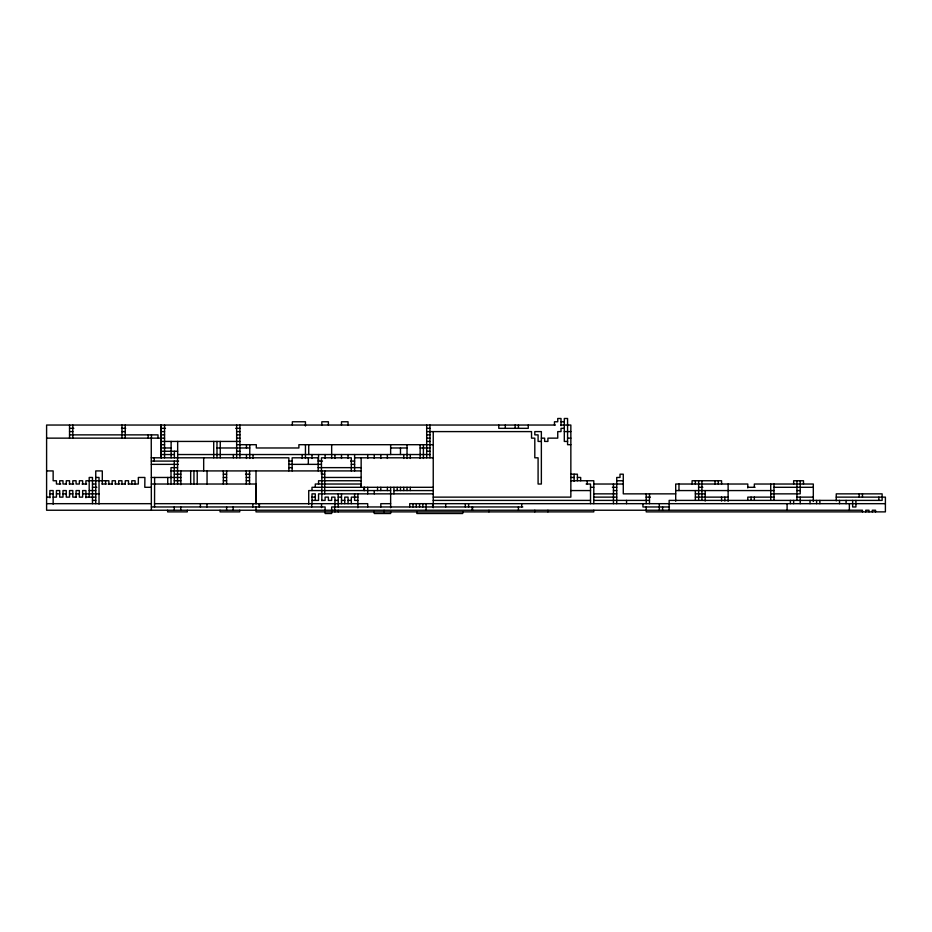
<?xml version="1.0" encoding="UTF-8"?>
<svg xmlns="http://www.w3.org/2000/svg" width="932" height="932" viewBox="0 0 932 932"><rect width="100%" height="100%" fill="white"/><g stroke="black" fill="none" stroke-linecap="round" stroke-linejoin="round"><path stroke-width="1.4" d="M561.017 421.765L564.303 421.765M555.402 425.039L46.6 425.039L46.6 510.235L862.461 510.235L862.461 511.878M561.017 425.039L570.85 425.039L570.85 497.129L433.24 497.129M69.539 428.324L73.814 428.324M121.498 428.324L125.704 428.324M161.154 428.324L165.477 428.324M235.703 428.324L239.92 428.324M426.576 428.324L429.955 428.324M564.303 428.324L561.017 428.324L561.017 431.598L557.744 431.598L557.744 438.145L547.911 438.145L547.911 441.43L544.638 441.43L544.638 438.145L541.364 438.145M69.539 431.598L72.812 431.598M121.964 431.598L125.237 431.598M161.283 431.598L164.556 431.598M236.646 431.598L239.92 431.598M426.681 431.598L531.531 431.598L531.531 438.145L534.805 438.145L534.805 457.81L538.09 457.81L538.09 484.023L541.364 484.023L541.364 431.598L534.805 431.598L534.805 434.871L538.09 434.871L538.09 441.43L541.364 441.43M564.303 431.598L570.85 431.598M69.539 434.871L158.009 434.871L158.009 438.145M161.283 434.871L164.556 434.871M236.646 434.871L239.92 434.871M426.681 434.871L429.955 434.871M46.6 438.145L161.085 438.145M161.283 438.145L164.556 438.145M236.646 438.145L239.92 438.145M426.681 438.145L429.955 438.145M567.576 438.145L570.85 438.145M161.283 441.43L239.92 441.43M426.681 441.43L429.955 441.43M567.576 441.43L564.303 441.43L564.303 418.491L567.576 418.491L567.576 444.704L570.85 444.704M161.283 444.704L164.556 444.704M236.646 444.704L256.3 444.704L256.3 447.977L298.892 447.977L298.892 444.704L433.24 444.704M161.283 447.977L171.115 447.977M216.981 447.977L249.753 447.977M390.636 447.977L407.028 447.977M420.134 447.977L429.955 447.977M161.283 451.251L177.662 451.251M236.646 451.251L239.92 451.251M426.681 451.251L429.955 451.251M161.283 454.536L174.389 454.536M177.662 454.536L429.955 454.536M151.252 457.81L288.873 457.81L288.873 470.916M354.603 457.81L433.24 457.81M151.357 461.084L178.606 461.084M288.873 461.084L292.147 461.084M318.173 461.084L322.484 461.084M350.665 461.084L354.603 461.084M151.357 464.357L178.292 464.357M288.873 464.357L321.447 464.357M351.317 464.357L354.603 464.357M177.569 467.643L171.01 467.643L171.01 484.023M288.873 467.643L292.147 467.643M318.173 467.643L361.15 467.643M46.6 470.916L53.147 470.916L53.147 480.749L56.433 480.749L56.433 484.023L60.743 484.023M171.01 470.916L361.15 470.916M174.284 474.19L180.843 474.19M223.342 474.19L226.616 474.19M245.547 474.19L249.916 474.19M324.72 474.19L321.447 474.19L321.447 457.81L351.317 457.81L351.317 470.916M570.85 474.19L577.397 474.19L577.397 480.749M95.751 477.464L99.025 477.464L99.025 504.049M151.357 477.464L180.843 477.464M223.342 477.464L226.616 477.464M246.281 477.464L249.555 477.464M321.831 477.464L361.15 477.464M570.85 477.464L574.124 477.464M577.397 477.464L580.683 477.464L580.683 480.749M174.284 480.749L180.843 480.749M223.342 480.749L226.616 480.749M246.281 480.749L249.555 480.749M361.15 480.749L318.558 480.749L318.558 484.023M570.85 480.749L593.789 480.749L593.789 503.676M616.728 480.749L623.275 480.749M66.487 484.023L62.98 484.023L62.98 480.749L59.706 480.749L59.706 484.023M69.248 484.023L73.675 484.023M82.074 484.023L86.606 484.023M92.478 484.023L95.751 484.023M101.938 484.023L106.306 484.023M108.17 484.023L112.481 484.023M115.044 484.023L119.413 484.023M121.102 484.023L125.412 484.023M128.15 484.023L138.344 484.023L138.344 477.464L144.891 477.464L144.798 487.296L151.357 487.296M151.357 484.023L256.102 484.023L256.102 503.676M361.15 484.023L315.284 484.023L315.284 487.296M586.135 484.023L590.515 484.023L590.515 503.676M593.789 484.023L623.275 484.023M92.478 487.296L96.835 487.296M433.24 487.296L311.999 487.296L311.999 490.57M590.515 487.296L593.789 487.296M612.394 487.296L616.728 487.296M698.511 487.296L702.833 487.296M747.79 487.296L755.06 487.296M774.003 487.296L813.31 487.296M89.192 490.57L95.751 490.57M390.636 490.57L308.725 490.57L308.725 504.224M393.921 490.57L433.24 490.57M570.85 490.57L590.515 490.57M613.442 490.57L616.728 490.57M675.7 490.57L774.003 490.57M796.93 490.57L800.215 490.57M49.874 493.855L53.147 493.855M56.433 493.855L59.706 493.855M62.98 493.855L66.265 493.855M69.539 493.855L72.812 493.855M76.086 493.855L79.36 493.855M82.645 493.855L99.025 493.855M433.24 493.855L318.558 493.855L318.558 500.402L311.999 500.402M593.789 493.855L616.728 493.855M675.7 493.855L623.275 493.855L623.275 474.19L620.001 474.19L620.001 477.464L616.728 477.464L616.728 503.676M695.365 493.855L705.186 493.855M770.717 493.855L800.215 493.855L800.215 480.749M46.6 497.129L49.874 497.129M53.147 497.129L56.433 497.129L56.433 490.57L59.706 490.57L59.706 497.129L62.98 497.129L62.98 490.57L66.265 490.57L66.265 497.129L69.539 497.129L69.539 490.57L72.812 490.57L72.812 497.129L76.086 497.129M85.919 497.129L95.751 497.129M311.999 497.129L315.284 497.129M338.211 497.129L341.496 497.129M357.876 497.129L351.317 497.129L351.317 503.676M593.789 497.129L616.728 497.129M646.086 497.129L650.408 497.129M695.365 497.129L728.125 497.129M774.003 497.129L747.79 497.129L747.79 500.402M796.93 497.129L813.31 497.129M836.249 497.129L885.4 497.129L885.4 511.878L646.214 511.878L646.214 506.961M92.478 500.402L95.751 500.402M321.831 500.402L325.105 500.402L325.105 497.129L328.39 497.129L328.39 500.402L331.664 500.402L331.664 497.129L334.938 497.129L334.938 506.961M334.938 500.402L338.211 500.402M341.496 500.402L344.77 500.402M348.044 500.402L351.317 500.402M357.876 500.402L354.603 500.402L354.603 493.855M433.24 500.402L590.515 500.402M593.789 500.402L649.488 500.402M46.6 503.676L151.357 503.676M154.537 503.676L367.709 503.676L367.709 506.961M390.636 503.676L380.815 503.676L380.815 506.961M433.24 503.676L885.4 503.676M151.357 506.961L325.105 506.961L325.105 513.509L331.664 513.509L331.664 506.961L522.794 506.961M669.502 506.961L642.94 506.961L642.94 503.676M882.126 496.663L882.126 493.855L836.249 493.855L836.249 500.868M882.126 497.129L882.126 500.402L669.153 500.402L669.153 510.235M878.853 497.129L878.853 500.402M875.567 511.878L875.567 510.235L872.294 510.235L872.294 511.878M869.02 511.878L869.02 510.235L865.735 510.235L865.735 511.878M862.461 493.855L862.461 497.129M859.188 493.855L859.188 497.129M855.914 500.402L855.914 506.961L852.64 506.961L852.64 500.402M849.355 503.676L849.355 510.235M846.081 500.402L846.081 503.676M839.522 500.402L839.522 503.676M819.869 500.402L819.869 503.676M816.595 500.402L816.595 503.676M813.31 501.498L813.31 484.023L754.337 484.023L754.337 487.296M810.036 500.402L810.036 503.676M803.489 484.023L803.489 480.749L793.656 480.749L793.656 484.023M800.215 497.129L800.215 503.676M796.93 480.749L796.93 500.402M793.656 500.402L793.656 503.676M790.383 500.402L790.383 503.676M787.097 503.676L787.097 510.235M774.003 484.023L774.003 500.402M770.717 484.023L770.717 500.402M754.337 497.129L754.337 500.402M751.064 497.129L751.064 500.402M747.79 487.949L747.79 484.023L675.7 484.023L675.7 501.218M728.125 484.023L728.125 501.334M724.851 497.129L724.851 501.055M721.578 484.023L721.578 480.749L692.08 480.749L692.08 484.023M721.578 497.129L721.578 501.055M718.292 480.749L718.292 484.023M715.019 480.749L715.019 484.023M705.186 490.57L705.186 501.055M701.913 480.749L701.913 500.402M698.639 480.749L698.639 500.402M695.365 480.749L695.365 484.023M695.365 490.57L695.365 500.402M678.974 484.023L678.974 490.57M662.594 506.961L662.594 510.235M659.32 503.676L659.32 510.235M649.488 493.855L649.488 503.676M646.214 493.855L646.214 503.676M626.549 500.402L626.549 503.676M613.442 484.023L613.442 503.676M593.789 510.235L593.789 511.878L256.009 511.878L256.009 506.961M587.23 480.749L587.23 484.023M574.124 474.19L574.124 481.401M561.017 425.703L561.017 418.491L557.744 418.491L557.744 421.765L554.47 421.765L554.47 425.039M547.911 510.235L547.911 511.878M534.805 510.235L534.805 511.878M528.258 425.039L528.258 428.324L498.771 428.324L498.771 425.039M521.699 503.676L521.699 506.961M518.425 425.039L518.425 428.324M518.425 506.961L518.425 510.235M515.151 425.039L515.151 428.324M505.319 425.039L505.319 428.324M488.939 510.235L488.939 511.878M472.559 506.961L472.559 510.235M472.268 506.961L472.268 510.235M468.598 503.676L468.598 506.961M465.324 503.676L465.324 506.961M462.726 511.878L462.726 513.509L416.849 513.509L416.849 511.878M445.671 503.676L445.671 506.961M433.24 431.598L433.24 507.719M432.658 506.961L432.658 503.676L409.719 503.676L409.719 506.961M429.955 425.039L429.955 457.81M426.681 425.039L426.681 457.81M426.099 503.676L426.099 510.235M423.408 444.704L423.408 458.462M422.825 503.676L422.825 506.961M420.134 444.704L420.134 458.462M419.551 503.676L419.551 506.961M416.278 503.676L416.278 506.961M412.993 503.676L412.993 506.961M410.301 454.536L410.301 458.462M410.301 487.296L410.301 490.57M407.028 444.704L407.028 458.462M407.028 487.296L407.028 490.57M403.742 454.536L403.742 458.462M403.742 487.296L403.742 490.57M400.469 447.977L400.469 454.536M400.469 487.296L400.469 490.57M397.195 487.296L397.195 490.57M393.921 487.296L393.921 493.855M390.636 444.704L390.636 454.536M390.636 487.296L390.636 507.719M390.636 511.878L390.636 513.509L374.256 513.509L374.256 510.701M387.363 454.536L387.363 458.462M387.363 487.296L387.363 490.57M384.089 510.235L384.089 511.878M380.815 454.536L380.815 458.462M380.815 487.296L380.815 490.57M377.53 487.296L377.53 490.57M374.256 454.536L374.256 458.462M374.256 490.57L374.256 493.855M367.709 454.536L367.709 458.462M367.709 487.296L367.709 493.855M364.424 487.296L364.424 490.57M364.039 487.296L364.039 490.57M361.15 457.81L361.15 487.296M360.766 484.023L360.766 487.296M357.876 493.855L357.876 507.777M354.603 454.536L354.603 470.916M348.044 425.039L348.044 421.765L341.496 421.765L341.496 425.039M348.044 454.536L348.044 458.462M348.044 503.676L348.044 497.129L344.77 497.129L344.77 503.676M341.496 454.536L341.496 458.462M341.496 493.855L341.496 503.676M338.211 493.855L338.211 506.961M338.211 510.235L338.211 511.878M334.938 454.536L334.938 458.462M334.938 510.235L334.938 511.878M334.646 506.961L334.646 510.235M331.664 444.704L331.664 458.462M328.39 425.039L328.39 421.765L321.831 421.765L321.831 425.039M325.105 454.536L325.105 458.462M324.72 470.916L324.72 493.855M321.831 470.916L321.831 500.682M321.54 503.676L321.54 507.614M318.558 454.536L318.558 461.084M318.173 470.916L318.173 457.81L292.147 457.81L292.147 470.916M315.284 500.402L315.284 493.855L311.999 493.855L311.999 503.676M311.999 454.536L311.999 458.462M311.707 503.676L311.707 506.961M308.725 444.704L308.725 454.536M308.341 457.81L308.341 464.357M305.451 425.982L305.451 421.765L292.345 421.765L292.345 425.039M305.451 444.704L305.451 458.462M302.178 454.536L302.178 458.462M256.009 470.916L256.009 503.676M253.026 454.536L253.026 458.462M252.828 503.676L252.828 506.961M249.753 444.704L249.753 458.462M249.555 470.916L249.555 484.023M246.467 444.704L246.467 447.977M246.467 454.536L246.467 458.462M246.281 470.916L246.281 484.023M239.92 425.039L239.92 457.81M239.722 510.235L239.722 511.878L220.069 511.878L220.069 510.235M236.646 425.039L236.646 457.81M233.361 454.536L233.361 457.81M233.175 506.961L233.175 510.235M226.616 470.916L226.616 484.023M226.616 506.961L226.616 510.235M223.342 470.916L223.342 484.023M220.255 441.43L220.255 457.81M216.981 441.43L216.981 457.81M213.708 441.43L213.708 457.81M207.055 470.916L207.055 484.023M206.962 503.676L206.962 506.961M203.677 457.81L203.677 470.916M200.403 503.676L200.403 506.961M197.223 470.916L197.223 484.023M193.949 470.916L193.949 484.023M190.676 470.916L190.676 484.023M187.297 510.235L187.297 511.878L167.644 511.878L167.644 510.235M180.843 470.916L180.843 484.675M180.75 506.961L180.75 510.235M177.662 441.43L177.662 457.81M177.569 457.81L177.569 484.023M174.389 451.251L174.389 457.81M174.284 461.084L174.284 484.023M174.284 506.961L174.284 510.235M171.115 441.43L171.115 457.81M167.737 477.464L167.737 484.023M164.556 425.039L164.556 457.81M161.283 425.039L161.283 457.81M161.085 425.039L161.085 457.81M154.63 477.464L154.537 506.961M154.246 457.81L154.246 461.084M151.45 434.871L151.45 438.145M151.252 438.145L151.357 510.235M148.176 434.871L148.176 438.145M135.07 484.023L135.07 480.749L131.785 480.749L131.785 484.023M128.511 484.023L128.511 480.749L125.237 480.749L125.237 484.023M125.237 425.039L125.237 438.145M121.964 425.039L121.964 438.145M121.964 484.023L121.964 480.749L118.69 480.749L118.69 484.023M115.405 484.023L115.405 480.749L112.131 480.749L112.131 484.023M108.858 484.023L108.858 480.749L85.919 480.749L85.919 484.023M105.572 480.749L105.572 484.023M102.299 484.023L102.299 470.916L95.751 470.916L95.751 503.676M92.478 503.676L92.478 477.464L89.192 477.464L89.192 497.129M85.919 497.781L85.919 490.57L82.645 490.57L82.645 497.129L79.36 497.129L79.371 490.57L76.086 490.57L76.086 497.129M82.645 484.023L82.645 480.749L79.36 480.749L79.36 484.023L76.086 484.023L76.086 480.749L72.812 480.749L72.812 484.023M72.812 425.039L72.812 438.145M69.539 425.039L69.539 438.145M69.539 484.023L69.539 480.749L66.265 480.749L66.265 484.023M53.147 504.154L53.159 490.57L49.874 490.57L49.874 497.781M259.387 506.961L259.387 503.676L259.282 506.961"/></g></svg>
